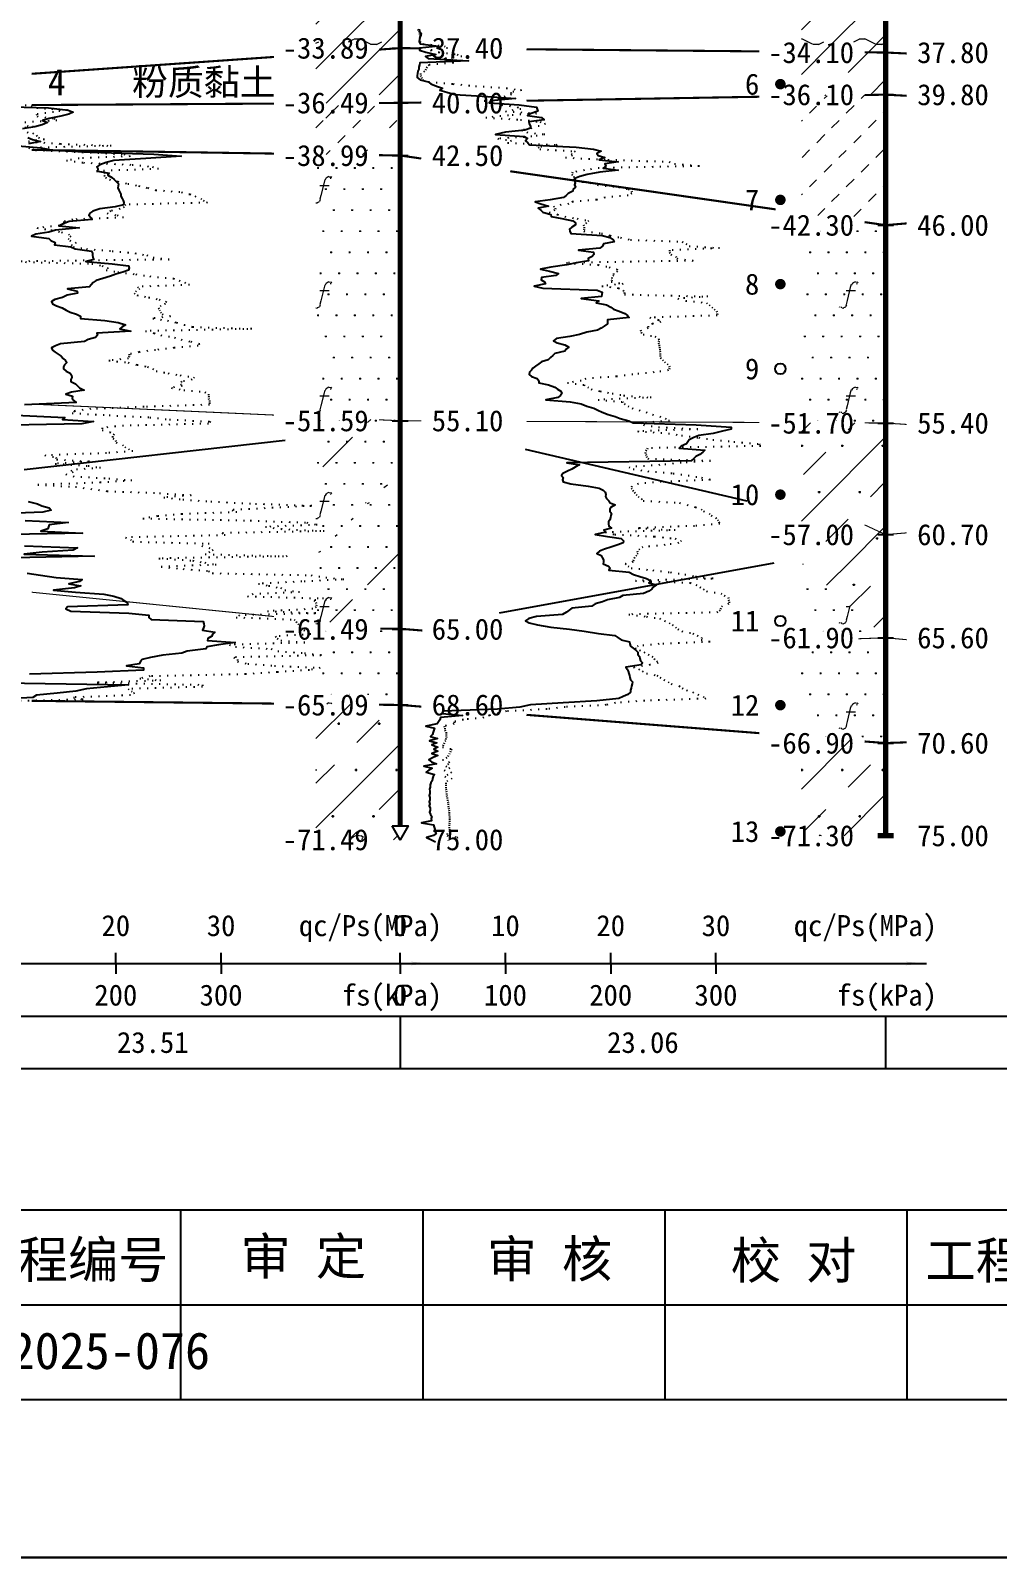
# Model space of a CAD drawing. Extents: x -37 to 3540, y -1485 to 297.
# Drawn here: x 402.7 to 494.6, y -297 to -151.9 of the extents above; entities that cross this region are included whole.
import ezdxf
from ezdxf.enums import TextEntityAlignment as Align

# ---------------------------------------------------------------- set-up
doc = ezdxf.new("R2010")
doc.units = 0
doc.linetypes.add('DOT', pattern=[6.35, 0, -6.35])
doc.layers.get('0').update_dxf_attribs({"linetype": 'CONTINUOUS'})
for name, color, linetype in [('CURVE', 200, 'CONTINUOUS'), ('FRAME', 7, 'CONTINUOUS'), ('HOLE', 41, 'CONTINUOUS'), ('RULER', 7, 'CONTINUOUS'), ('SAMPLE', 1, 'CONTINUOUS'), ('STRATUM', 241, 'CONTINUOUS')]:
    doc.layers.add(name, color=color, linetype=linetype)
doc.layers.add('HATCH', color=7, linetype='CONTINUOUS', lineweight=13)
doc.styles.add('ST', font='')
doc.styles.get('ST').set_extended_font_data('SimSun')
pattern_1 = [(45, (80.522, -297), (-2.12132, 2.12132), [10, 0]), (26.565, (81.596, -297.2536), (5.999823, 5.999812), [0.567, -12.849]), (0, (81.029, -297.2536), (0, 6), [0.567, -5.433]), (26.565, (78.9406, -297), (5.999823, 5.999812), [0.567, -12.849]), (0, (79.448, -296.7464), (0, 6), [0.567, -5.433]), (153.435, (81.029, -297.2536), (-5.999818, -5e-06), [1.134, -12.2826]), (26.565, (84.596, -294.2536), (5.999823, 5.999812), [0.567, -12.849]), (0, (84.029, -294.2536), (0, 6), [0.567, -5.433]), (26.565, (81.9406, -294), (5.999823, 5.999812), [0.567, -12.849]), (0, (82.448, -293.7464), (0, 6), [0.567, -5.433]), (153.435, (84.029, -294.2536), (-5.999818, -5e-06), [1.134, -12.2826])]
pattern_2 = [(45, (80.522, -297), (-4.24264, 4.24264), [10, 0]), (45, (81.583, -300.182), (-2.12132, 6.36396), [3, -3])]
pattern_3 = [(45, (80.522, -297), (-6e-07, 6.99998), [0.9473, -8.9522]), (45, (81.922, -295.6), (-6e-07, 6.99998), [0.9869, -8.9126]), (45, (83.322, -294.2), (-6e-07, 6.99998), [1.06018, -8.83931]), (45, (84.722, -292.8), (-6e-07, 6.99998), [0.94918, -8.95032]), (45, (86.122, -291.4), (-6e-07, 6.99998), [1.0365, -8.86299]), (45, (84.022, -297), (-6e-07, 6.99998), [1.01335, -8.88615]), (45, (85.422, -295.6), (-6e-07, 6.99998), [1.07896, -12.12037]), (45, (86.822, -294.2), (-6e-07, 6.99998), [0.99882, -8.90067]), (45, (81.222, -292.8), (-4e-07, 6.99998), [1.05533, -8.84416]), (45, (82.622, -291.4), (-4e-07, 6.99998), [1.0365, -8.86299])]
pattern_4 = [(82.875, (79.6873, -298.206), (0.0003693, 10.0001764), [0.08929, -80.53371]), (143.13, (79.7883, -298.2818), (-29.999964, 20.000054), [0.12627, -49.87373]), (172.875, (79.9655, -298.304), (-70.0002457, 9.9996603), [0.17857, -80.44443]), (206.565, (80.144, -298.2147), (-9.999705, -9.999687), [0.19954, -22.16046]), (243.435, (80.233, -298.0363), (9e-06, -9.999696), [0.19954, -22.16146]), (255.964, (80.3225, -297.679), (-0.0002, -9.999501), [0.36813, -40.86287]), (255.964, (80.6325, -296.439), (-0.0002, -9.999501), [1.27838, -39.95262]), (255.964, (80.701, -296.165), (-0.0002, -9.999501), [0.28235, -40.94865]), (216.87, (80.8912, -295.9108), (-9.999982, -10.000018), [0.12627, -49.87373]), (243.435, (80.7902, -295.9865), (9e-06, -9.999696), [0.19954, -22.16146]), (206.565, (81.0697, -295.8215), (-9.999705, -9.999687), [0.19954, -22.16046]), (172.875, (81.2469, -295.8437), (-70.0002457, 9.9996603), [0.17857, -80.44443]), (143.13, (81.348, -295.9194), (-29.999964, 20.000054), [0.12627, -49.87373]), (82.875, (81.3368, -296.008), (0.0003693, 10.0001764), [0.08929, -80.53371]), (0, (80.192, -296.66), (0, 10), [0.89286, -9.10714]), (0, (80.5469, -297), (1, 2), [0, -1.75]), (0, (80.5219, -296.975), (1, 2), [0, -1.75]), (0, (80.5219, -297), (1, 2), [0, -1.75]), (0, (80.4969, -297), (1, 2), [0, -1.75]), (0, (80.5219, -297.025), (1, 2), [0, -1.75])]
pattern_5 = [(82.875, (78.6857, -299.6533), (0.000812, 22.000388), [0.1964, -177.1742]), (143.13, (78.908, -299.82), (-65.99992, 44.00012), [0.2778, -109.7222]), (172.875, (79.2978, -299.8687), (-154.00054, 21.999253), [0.39285, -176.97775]), (206.565, (79.69, -299.672), (-21.99935, -21.99931), [0.439, -48.753]), (243.435, (79.887, -299.28), (2e-05, -21.99933), [0.439, -48.7552]), (255.964, (80.083, -298.494), (-0.00044, -21.9989), [0.8099, -89.8983]), (255.964, (80.765, -295.7656), (-0.00044, -21.9989), [2.8124, -87.8958]), (255.964, (80.916, -295.163), (-0.00044, -21.9989), [0.6212, -90.087]), (216.87, (81.3345, -294.6037), (-21.99996, -22.00004), [0.2778, -109.7222]), (243.435, (81.112, -294.77), (2e-05, -21.99933), [0.439, -48.7552]), (206.565, (81.727, -294.407), (-21.99935, -21.9993), [0.439, -48.753]), (172.875, (82.117, -294.456), (-154.00054, 21.999253), [0.39285, -176.97775]), (143.13, (82.339, -294.6228), (-65.99992, 44.00012), [0.2778, -109.7222]), (82.875, (82.3148, -294.8177), (0.000812, 22.000388), [0.1964, -177.1742]), (0, (79.796, -296.252), (0, 22), [1.9643, -20.0357]), (0, (80.577, -297), (2.2, 4.4), [0, -3.85]), (0, (80.522, -296.945), (2.2, 4.4), [0, -3.85]), (0, (80.522, -297), (2.2, 4.4), [0, -3.85]), (0, (80.467, -297), (2.2, 4.4), [0, -3.85]), (0, (80.522, -297.055), (2.2, 4.4), [0, -3.85])]

# ---------------------------------------------------------------- blocks, each defined once
blk = doc.blocks.new('图签_A3长')
for p, q in [((0, 18), (-380, 18)), ((-165, 0), (-165, 18)), ((-142, 0), (-142, 18)), ((-119, 0), (-119, 18)), ((-96, 0), (-96, 18)), ((-320, 9), (0, 9)), ((-380, 0), (0, 0))]:
    blk.add_line(p, q)
at = {"style": 'ST'}
for s, p in [('工程编号', (-175.73, 13.3)), ('审 定', (-153.38, 13.61)), ('审 核', (-129.99, 13.36)), ('校 对', (-106.8, 13.23)), ('工程负责', (-84.71, 13.23))]:
    blk.add_text(s, height=3.5, dxfattribs=at).set_placement(p, align=Align.MIDDLE_CENTER)
for tag, p in [('01＿单位名称', (-349.98, 8.36)), ('02＿工程名称', (-271.3, 5.16)), ('04＿工程编号', (-176.51, 4.65)), ('05＿日期', (-35.59, 4.65)), ('06＿图号', (-11.16, 4.91))]:
    blk.add_attdef(tag, text='', height=3.5, dxfattribs=at).set_placement(p, align=Align.MIDDLE_CENTER)
at = {"style": 'ST', "width": 0.85}
blk.add_attdef('03＿图件名称', text='', height=3, dxfattribs=at).set_placement((-205.49, 5.05), align=Align.MIDDLE_CENTER)
blk = doc.blocks.new('Arrow')
for points in [[(-3.984779, 0.348623), (0, 0), (-3.189535, 0)], [(-3.189535, 0), (0, 0), (-3.984779, -0.348623)]]:
    blk.add_solid(points)
blk = doc.blocks.new('SampleSoilUndisturbed')
at = {"const_width": 0.5}
blk.add_lwpolyline([(-0.25, 0, 1), (0.25, 0, 1)], format="xyb", close=True, dxfattribs=at)
blk = doc.blocks.new('SampleSoilDisturbed')
blk.add_circle((0, 0), 0.5)

msp = doc.modelspace()

# ---------------------------------------------------------------- hatches: boundary and pattern name
at = {"layer": 'HATCH'}
h = msp.add_hatch(dxfattribs=at)
h.set_pattern_fill('YNNT', color=251, style=0)
h.set_pattern_definition(pattern_1)
h.paths.add_polyline_path([(437.84, -141.21), (429.84, -142.11), (429.84, -154.17), (437.84, -153.61)])
h.paths.add_polyline_path([(425.77, -155.1), (435.33, -155.1), (435.33, -152.17), (425.77, -152.17)], flags=9)
h.paths.add_polyline_path([(425.77, -142.7), (435.33, -142.7), (435.33, -139.77), (425.77, -139.77)], flags=9)
h = msp.add_hatch(dxfattribs=at)
h.set_pattern_fill('YNNT', color=251, style=0)
h.set_pattern_definition(pattern_1)
h.paths.add_polyline_path([(483.96, -141.23), (483.21, -141.23), (475.96, -141.23), (475.96, -153.96), (483.96, -154.03)])
h.paths.add_polyline_path([(471.89, -155.52), (481.45, -155.52), (481.45, -152.59), (471.89, -152.59)], flags=9)
h.paths.add_polyline_path([(471.89, -142.72), (481.45, -142.72), (481.45, -139.79), (471.89, -139.79)], flags=9)
h = msp.add_hatch(dxfattribs=at)
h.set_pattern_fill('FZNT', color=32, style=0)
h.set_pattern_definition(pattern_2)
h.paths.add_polyline_path([(437.84, -153.61), (429.84, -154.17), (429.84, -158.86), (437.84, -158.81)])
h.paths.add_polyline_path([(425.77, -160.3), (435.33, -160.3), (435.33, -157.37), (425.77, -157.37)], flags=9)
h.paths.add_polyline_path([(425.77, -155.1), (435.33, -155.1), (435.33, -152.17), (425.77, -152.17)], flags=9)
h = msp.add_hatch(dxfattribs=at)
h.set_pattern_fill('FZNT', color=32, style=0)
h.set_pattern_definition(pattern_2)
h.paths.add_polyline_path([(483.96, -154.03), (475.96, -153.96), (475.96, -158.17), (483.96, -158.03)])
h.paths.add_polyline_path([(471.89, -159.52), (481.45, -159.52), (481.45, -156.59), (471.89, -156.59)], flags=9)
h.paths.add_polyline_path([(471.89, -155.52), (481.45, -155.52), (481.45, -152.59), (471.89, -152.59)], flags=9)
h = msp.add_hatch(dxfattribs=at)
h.set_pattern_fill('NZFT', color=52, style=0)
h.set_pattern_definition(pattern_3)
h.paths.add_polyline_path([(483.96, -158.03), (475.96, -158.17), (475.96, -169.28), (483.96, -170.43)])
h.paths.add_polyline_path([(471.89, -171.92), (481.45, -171.92), (481.45, -168.99), (471.89, -168.99)], flags=9)
h.paths.add_polyline_path([(471.89, -159.52), (481.45, -159.52), (481.45, -156.59), (471.89, -156.59)], flags=9)
h = msp.add_hatch(dxfattribs=at)
h.set_pattern_fill('NZFT', color=52, style=0)
h.set_pattern_definition(pattern_3)
h.paths.add_polyline_path([(437.84, -158.81), (429.84, -158.86), (429.84, -163.69), (437.84, -163.81)])
h.paths.add_polyline_path([(425.77, -165.3), (435.33, -165.3), (435.33, -162.37), (425.77, -162.37)], flags=9)
h.paths.add_polyline_path([(425.77, -160.3), (435.33, -160.3), (435.33, -157.37), (425.77, -157.37)], flags=9)
h = msp.add_hatch(dxfattribs=at)
h.set_pattern_fill('FS', color=142, style=0)
h.set_pattern_definition(pattern_4)
h.paths.add_polyline_path([(437.84, -163.81), (429.84, -163.69), (429.84, -188.65), (437.84, -189.01)])
h.paths.add_polyline_path([(408.97, -191.8), (435.64, -191.8), (435.64, -186.85), (408.97, -186.85)], flags=9)
h.paths.add_polyline_path([(425.77, -190.5), (435.33, -190.5), (435.33, -187.57), (425.77, -187.57)], flags=24)
h.paths.add_polyline_path([(425.77, -165.3), (435.33, -165.3), (435.33, -162.37), (425.77, -162.37)], flags=9)
h = msp.add_hatch(dxfattribs=at)
h.set_pattern_fill('FS', color=142, style=0)
h.set_pattern_definition(pattern_4)
h.paths.add_polyline_path([(483.96, -170.43), (475.96, -169.28), (475.96, -189.19), (483.96, -189.23)])
h.paths.add_polyline_path([(471.89, -190.72), (481.45, -190.72), (481.45, -187.79), (471.89, -187.79)], flags=9)
h.paths.add_polyline_path([(471.89, -171.92), (481.45, -171.92), (481.45, -168.99), (471.89, -168.99)], flags=9)
h = msp.add_hatch(dxfattribs=at)
h.set_pattern_fill('FS', color=142, style=0)
h.set_pattern_definition(pattern_4)
h.paths.add_polyline_path([(437.84, -189.01), (429.84, -188.65), (429.84, -208.01), (437.84, -208.81)])
h.paths.add_polyline_path([(408.97, -191.8), (435.64, -191.8), (435.64, -186.85), (408.97, -186.85)], flags=9)
h.paths.add_polyline_path([(425.77, -210.3), (435.33, -210.3), (435.33, -207.37), (425.77, -207.37)], flags=9)
h.paths.add_polyline_path([(425.77, -190.5), (435.33, -190.5), (435.33, -187.57), (425.77, -187.57)], flags=24)
h = msp.add_hatch(dxfattribs=at)
h.set_pattern_fill('SZFT', color=142, scale=2.2, style=0)
h.set_pattern_definition([(45, (80.522, -297), (-2e-06, 15.39996), [4.3383, -17.4406]), (45, (86.71, -290.777), (-2e-06, 15.39996), [4.3861, -17.3928]), (45, (91.67, -285.819), (-2e-06, 15.39996), [3.98994, -17.78894]), (26.565, (80.522, -289.3), (15.4, 15.4), [0.2123, -34.22315]), (36.8699, (82.062, -287.76), (15.4, 15.4), [0.43504, -76.56496]), (315, (88.222, -281.653), (15.39996, 3e-06), [0.0727, -21.7062]), (26.565, (88.222, -297), (15.4, 15.4), [0.31845, -34.117]), (26.565, (89.762, -295.46), (15.4, 15.4), [0.2316, -34.20383]), (90, (90.532, -294.69), (-15.4, -1e-06), [0.0633, -15.3367]), (26.565, (91.302, -293.92), (15.4, 15.4), [0.2002, -68.6707]), (36.8699, (92.842, -292.38), (15.4, 15.4), [0.2435, -76.7565]), (45, (94.382, -290.84), (-5e-07, 15.39996), [0.24005, -21.53884]), (315, (95.733, -289.195), (15.39996, 3e-06), [0.0727, -21.7062]), (36.8699, (83.602, -286.22), (15.4, 15.4), [0.22493, -76.77507]), (53.1301, (85.142, -284.68), (30.8, 46.2), [0.29564, -76.70436]), (53.1301, (86.682, -283.14), (30.8, 46.2), [0.27774, -76.72226])])
h.paths.add_polyline_path([(437.84, -189.01), (429.84, -188.65), (429.84, -208.01), (437.84, -208.81)])
h.paths.add_polyline_path([(408.97, -191.8), (435.64, -191.8), (435.64, -186.85), (408.97, -186.85)], flags=9)
h.paths.add_polyline_path([(425.77, -210.3), (435.33, -210.3), (435.33, -207.37), (425.77, -207.37)], flags=9)
h.paths.add_polyline_path([(425.77, -190.5), (435.33, -190.5), (435.33, -187.57), (425.77, -187.57)], flags=24)
h = msp.add_hatch(dxfattribs=at)
h.set_pattern_fill('FZNT', color=32, style=0)
h.set_pattern_definition(pattern_2)
h.paths.add_polyline_path([(483.96, -189.23), (475.96, -189.19), (475.96, -196.12), (483.96, -199.83)])
h.paths.add_polyline_path([(471.89, -190.72), (481.45, -190.72), (481.45, -187.79), (471.89, -187.79)], flags=9)
h = msp.add_hatch(dxfattribs=at)
h.set_pattern_fill('FS', color=32, scale=2.2, style=0)
h.set_pattern_definition(pattern_5)
h.paths.add_polyline_path([(483.96, -189.23), (475.96, -189.19), (475.96, -196.12), (483.96, -199.83)])
h.paths.add_polyline_path([(471.89, -190.72), (481.45, -190.72), (481.45, -187.79), (471.89, -187.79)], flags=9)
h = msp.add_hatch(dxfattribs=at)
h.set_pattern_fill('FZNT', color=32, style=0)
h.set_pattern_definition(pattern_2)
h.paths.add_polyline_path([(483.96, -199.83), (475.96, -196.12), (475.96, -202.52), (483.96, -209.63)])
h.paths.add_polyline_path([(471.89, -201.32), (481.45, -201.32), (481.45, -198.39), (471.89, -198.39)], flags=9)
h = msp.add_hatch(dxfattribs=at)
h.set_pattern_fill('FS', color=32, scale=2.2, style=0)
h.set_pattern_definition(pattern_5)
h.paths.add_polyline_path([(483.96, -199.83), (475.96, -196.12), (475.96, -202.52), (483.96, -209.63)])
h.paths.add_polyline_path([(471.89, -201.32), (481.45, -201.32), (481.45, -198.39), (471.89, -198.39)], flags=9)
h = msp.add_hatch(dxfattribs=at)
h.set_pattern_fill('FS', color=142, style=0)
h.set_pattern_definition(pattern_4)
h.paths.add_polyline_path([(483.96, -209.63), (475.96, -202.52), (475.96, -219), (483.96, -219.63)])
h.paths.add_polyline_path([(471.89, -221.12), (481.45, -221.12), (481.45, -218.19), (471.89, -218.19)], flags=9)
h.paths.add_polyline_path([(471.89, -211.12), (481.45, -211.12), (481.45, -208.19), (471.89, -208.19)], flags=9)
h = msp.add_hatch(dxfattribs=at)
h.set_pattern_fill('FS', color=142, style=0)
h.set_pattern_definition(pattern_4)
h.paths.add_polyline_path([(437.84, -208.81), (429.84, -208.01), (429.84, -215.92), (437.84, -216.01)])
h.paths.add_polyline_path([(425.77, -217.5), (435.33, -217.5), (435.33, -214.57), (425.77, -214.57)], flags=9)
h.paths.add_polyline_path([(425.77, -210.3), (435.33, -210.3), (435.33, -207.37), (425.77, -207.37)], flags=9)
h = msp.add_hatch(dxfattribs=at)
h.set_pattern_fill('FZNT', color=32, style=0)
h.set_pattern_definition(pattern_2)
h.paths.add_polyline_path([(437.84, -216.01), (429.84, -215.92), (429.84, -228.81), (437.84, -228.81), (437.09, -227.51), (437.84, -227.51)])
h.paths.add_polyline_path([(425.77, -230.3), (435.33, -230.3), (435.33, -227.37), (425.77, -227.37)], flags=9)
h.paths.add_polyline_path([(425.77, -217.5), (435.33, -217.5), (435.33, -214.57), (425.77, -214.57)], flags=9)
h = msp.add_hatch(dxfattribs=at)
h.set_pattern_fill('FS', color=32, scale=2.2, style=0)
h.set_pattern_definition(pattern_5)
h.paths.add_polyline_path([(437.84, -216.01), (429.84, -215.92), (429.84, -228.81), (437.84, -228.81), (437.09, -227.51), (437.84, -227.51)])
h.paths.add_polyline_path([(425.77, -230.3), (435.33, -230.3), (435.33, -227.37), (425.77, -227.37)], flags=9)
h.paths.add_polyline_path([(425.77, -217.5), (435.33, -217.5), (435.33, -214.57), (425.77, -214.57)], flags=9)
h = msp.add_hatch(dxfattribs=at)
h.set_pattern_fill('FZNT', color=32, style=0)
h.set_pattern_definition(pattern_2)
h.paths.add_polyline_path([(483.96, -219.63), (475.96, -219), (475.96, -228.43), (483.96, -228.43)])
h.paths.add_polyline_path([(471.89, -229.92), (481.45, -229.92), (481.45, -226.99), (471.89, -226.99)], flags=9)
h.paths.add_polyline_path([(471.89, -221.12), (481.45, -221.12), (481.45, -218.19), (471.89, -218.19)], flags=9)
h = msp.add_hatch(dxfattribs=at)
h.set_pattern_fill('FS', color=32, scale=2.2, style=0)
h.set_pattern_definition(pattern_5)
h.paths.add_polyline_path([(483.96, -219.63), (475.96, -219), (475.96, -228.43), (483.96, -228.43)])
h.paths.add_polyline_path([(471.89, -229.92), (481.45, -229.92), (481.45, -226.99), (471.89, -226.99)], flags=9)
h.paths.add_polyline_path([(471.89, -221.12), (481.45, -221.12), (481.45, -218.19), (471.89, -218.19)], flags=9)

# ---------------------------------------------------------------- linework, layer by layer
at = {"layer": 'CURVE', "color": 30, "linetype": 'Continuous'}
for points in [[(439.64, -151.81), (439.66, -152.01), (439.83, -152.21), (439.79, -152.41), (439.72, -152.61), (439.68, -152.81), (439.63, -153.01), (439.74, -153.21), (441.47, -153.41), (439.68, -153.61), (439.68, -153.81), (440.29, -154.01), (441.23, -154.21), (440.23, -154.41), (440.51, -154.61), (444.34, -154.81), (439.7, -155.01), (439.67, -155.21), (439.61, -155.41), (439.62, -155.61), (439.5, -155.81), (439.47, -156.01), (439.44, -156.21), (439.46, -156.41), (439.74, -156.61), (440.49, -156.81), (440.75, -157.01), (441.3, -157.21), (441.87, -157.41), (441.59, -157.61), (442.28, -157.81), (443.02, -158.01), (446.15, -158.21), (448.81, -158.41), (446.44, -158.61), (446.29, -158.81), (449.14, -159.01), (450.79, -159.21), (450.86, -159.41), (450.93, -159.61), (450.29, -159.81), (449.92, -160.01), (451.26, -160.21), (451.52, -160.41), (450.06, -160.61), (450.09, -160.81), (450.23, -161.01), (450.22, -161.21), (449.69, -161.41), (447.86, -161.61), (446.89, -161.81), (449.63, -162.01), (449.95, -162.21), (449.76, -162.41), (449.97, -162.61), (450.14, -162.81), (454.57, -163.01), (456.19, -163.21), (456.93, -163.41), (456.53, -163.61), (456.65, -163.81), (457.29, -164.01), (456.75, -164.21), (458.54, -164.41), (457.28, -164.61), (457.38, -164.81), (457.11, -165.01), (458.56, -165.21), (456.8, -165.41), (455.59, -165.61), (454.91, -165.81), (454.43, -166.01), (454.4, -166.21), (454.45, -166.41), (454.41, -166.61), (454.49, -166.81), (454.26, -167.01), (454.24, -167.21), (453.81, -167.41), (453.6, -167.61), (453.36, -167.81), (452.09, -168.01), (450.66, -168.21), (451.2, -168.41), (451.92, -168.61), (450.96, -168.81), (451.2, -169.01), (451.4, -169.21), (452.16, -169.41), (452.19, -169.61), (453.19, -169.81), (454.25, -170.01), (454.49, -170.21), (454.51, -170.41), (454.16, -170.61), (453.93, -170.81), (453.96, -171.01), (454.06, -171.21), (457.04, -171.41), (457.77, -171.61), (458.07, -171.81), (458.17, -172.01), (457.17, -172.21), (457.07, -172.41), (456.8, -172.61), (454.77, -172.81), (456.2, -173.01), (456.23, -173.21), (456.09, -173.41), (455.69, -173.61), (455.74, -173.81), (454.59, -174.01), (453.66, -174.21), (452.14, -174.41), (451.18, -174.61), (452.03, -174.81), (452.88, -175.01), (452.62, -175.21), (451.25, -175.41), (451.22, -175.61), (451.55, -175.81), (451.63, -176.01), (450.56, -176.21), (451.4, -176.41), (456.55, -176.61), (457.02, -176.81), (456.99, -177.01), (456.96, -177.21), (455.04, -177.41), (456.7, -177.61), (456.47, -177.81), (457.45, -178.01), (457.85, -178.21), (458.12, -178.41), (458.66, -178.61), (459.19, -178.81), (459.44, -179.01), (459.58, -179.21), (457.54, -179.41), (457.53, -179.61), (457.52, -179.81), (457.21, -180.01), (456.94, -180.21), (456.6, -180.41), (455.58, -180.61), (454.86, -180.81), (453.95, -181.01), (452.68, -181.21), (452.41, -181.41), (452.75, -181.61), (453.49, -181.81), (453.86, -182.01), (453.61, -182.21), (453.48, -182.41), (452.54, -182.61), (452.33, -182.81), (452.12, -183.01), (451.9, -183.21), (451.27, -183.41), (451, -183.61), (450.71, -183.81), (450.43, -184.01), (450.33, -184.21), (450.14, -184.41), (450.1, -184.61), (450.33, -184.81), (450.84, -185.01), (451.01, -185.21), (451.02, -185.41), (451.92, -185.61), (452.54, -185.81), (452.78, -186.01), (453.11, -186.21), (453.19, -186.41), (453.06, -186.61), (452.82, -186.81), (451.67, -187.01), (453.98, -187.21), (455.03, -187.41), (455.58, -187.61), (456.25, -187.81), (456.62, -188.01), (457.02, -188.21), (457.6, -188.41), (458.25, -188.61), (458.75, -188.81), (459.55, -189.01), (459.96, -189.21), (465.97, -189.41), (469.3, -189.61), (469.29, -189.81), (468.47, -190.01), (467.59, -190.21), (466.22, -190.41), (465.74, -190.61), (465.28, -190.81), (465.17, -191.01), (465.04, -191.21), (464.52, -191.41), (464.35, -191.61), (466.77, -191.81), (466.58, -192.01), (466.31, -192.21), (465.93, -192.41), (465.74, -192.61), (465.49, -192.81), (453.67, -193.01), (454.87, -193.21), (454.46, -193.41), (454.15, -193.61), (453.73, -193.81), (453.28, -194.01), (453.17, -194.21), (453.32, -194.41), (453.26, -194.61), (453.31, -194.81), (454.05, -195.01), (455.71, -195.21), (456.75, -195.41), (457.12, -195.61), (457.31, -195.81), (457.38, -196.01), (457.34, -196.21), (457.45, -196.41), (457.66, -196.61), (457.78, -196.81), (458.27, -197.01), (457.88, -197.21), (457.77, -197.41), (457.76, -197.61), (457.91, -197.81), (457.85, -198.01), (457.82, -198.21), (457.77, -198.41), (457.63, -198.61), (457.63, -198.81), (457.65, -199.01), (457.92, -199.21), (457.19, -199.41), (457.39, -199.61), (456.37, -199.81), (457.54, -200.01), (458.82, -200.21), (459.06, -200.41), (459.03, -200.61), (458.53, -200.81), (457.84, -201.01), (457.25, -201.21), (456.79, -201.41), (456.52, -201.61), (456.93, -201.81), (457.02, -202.01), (457.17, -202.21), (457.15, -202.41), (457.11, -202.61), (457.63, -202.81), (457.8, -203.01), (457.66, -203.21), (459.6, -203.41), (460.01, -203.61), (460.62, -203.81), (461.25, -204.01), (461.65, -204.21), (461.46, -204.41), (462.2, -204.61), (461.86, -204.81), (461.76, -205.01), (461.46, -205.21), (460.97, -205.41), (458.99, -205.61), (458.68, -205.81), (457.54, -206.01), (457.06, -206.21), (456.36, -206.41), (456.06, -206.61), (454.16, -206.81), (453.89, -207.01), (453.63, -207.21), (453.26, -207.41), (450.78, -207.61), (450.07, -207.81), (449.74, -208.01), (450.08, -208.21), (450.9, -208.41), (452.14, -208.61), (453.92, -208.81), (455.32, -209.01), (456.69, -209.21), (458.23, -209.41), (458.53, -209.61), (458.83, -209.81), (459.62, -210.01), (459.67, -210.21), (459.72, -210.41), (459.99, -210.61), (460.24, -210.81), (460.41, -211.01), (460.42, -211.21), (460.59, -211.41), (460.61, -211.61), (460.67, -211.81), (460.87, -212.01), (460.73, -212.21), (459.28, -212.41), (459.39, -212.61), (459.51, -212.81), (459.57, -213.01), (459.64, -213.21), (459.65, -213.41), (459.73, -213.61), (459.91, -213.81), (459.88, -214.01), (459.81, -214.21), (459.78, -214.41), (459.73, -214.61), (459.71, -214.81), (459.47, -215.01), (459.02, -215.21), (458.61, -215.41), (456.51, -215.61), (453.33, -215.81), (450.22, -216.01), (449.21, -216.21), (447.1, -216.41), (441.9, -216.61), (441.85, -216.81), (443.77, -217.01), (441.67, -217.21), (441.62, -217.41), (441.48, -217.61), (441.34, -217.81), (440.28, -218.01), (441.11, -218.21), (441.03, -218.41), (440.98, -218.61), (440.9, -218.81), (440.72, -219.01), (441.39, -219.21), (440.61, -219.41), (441.33, -219.61), (440.84, -219.81), (441.42, -220.01), (441.03, -220.21), (441.4, -220.41), (440.86, -220.61), (441.41, -220.81), (440.97, -221.01), (440.56, -221.21), (440.8, -221.41), (441.3, -221.61), (440.07, -221.81), (440.87, -222.01), (440.57, -222.21), (440.32, -222.41), (441.11, -222.61), (440.98, -222.81), (440.92, -223.01), (440.87, -223.21), (440.76, -223.41), (440.68, -223.61), (440.68, -223.81), (440.63, -224.01), (440.67, -224.21), (440.65, -224.41), (440.59, -224.61), (440.64, -224.81), (440.66, -225.01), (440.6, -225.21), (440.65, -225.41), (440.6, -225.61), (440.69, -225.81), (440.69, -226.01), (440.63, -226.21), (440.71, -226.41), (440.83, -226.61), (440.79, -226.81), (440.82, -227.01), (439.87, -227.21), (441, -227.41), (441.06, -227.61), (441.13, -227.81), (441.12, -228.01), (441.25, -228.21), (441.01, -228.41), (440.35, -228.61), (440.81, -228.81), (441.2, -229.01)], [(397.46, -159.09), (404.42, -159.29), (406.28, -159.49), (406.78, -159.69), (406.37, -159.89), (405.59, -160.09), (404.48, -160.29), (403.87, -160.49), (404.32, -160.69), (403.82, -160.89), (403.14, -161.09), (401.94, -161.29)], [(402.47, -162.09), (402.91, -162.29), (403.68, -162.49), (402.52, -162.69)], [(401.55, -162.89), (403.71, -163.09), (404.88, -163.29), (408.37, -163.49), (414.42, -163.69), (417.04, -163.89), (413.68, -164.09), (410.62, -164.29), (409.91, -164.49), (409.3, -164.69), (409.03, -164.89), (409.12, -165.09), (409.09, -165.29), (410.18, -165.49), (410.05, -165.69), (410.45, -165.89), (410.67, -166.09), (410.85, -166.29), (411.06, -166.49), (411.05, -166.69), (411.02, -166.89), (411.1, -167.09), (411.2, -167.29), (411.31, -167.49), (411.3, -167.69), (411.41, -167.89), (411.52, -168.09), (411.59, -168.29), (411.56, -168.49), (410.75, -168.69), (409.31, -168.89), (408.63, -169.09), (408.35, -169.29), (408.27, -169.49), (408.44, -169.69), (408.58, -169.89), (406.38, -170.09), (405.82, -170.29), (405.43, -170.49), (407.34, -170.69), (405.08, -170.89), (404.46, -171.09), (403.23, -171.29), (402.81, -171.49), (404.47, -171.69), (404.66, -171.89), (405.06, -172.09), (405, -172.29), (406.55, -172.49), (406.95, -172.69), (408.5, -172.89), (408.59, -173.09), (408.59, -173.29), (408.64, -173.49), (408.72, -173.69), (407.98, -173.89), (410.47, -174.09), (412.01, -174.29), (412.1, -174.49), (412.01, -174.69), (411.48, -174.89), (410.82, -175.09), (410.31, -175.29), (409.59, -175.49), (408.95, -175.69), (408.66, -175.89), (408.49, -176.09), (408.32, -176.29), (406.24, -176.49), (407.14, -176.69), (407.19, -176.89), (406.21, -177.09), (405.76, -177.29), (405.02, -177.49), (404.72, -177.69), (404.81, -177.89), (405.18, -178.09), (405.71, -178.29), (406.09, -178.49), (406.48, -178.69), (407.1, -178.89), (407.48, -179.09), (407.45, -179.29), (409.78, -179.49), (411.04, -179.69), (411.74, -179.89), (411.41, -180.09), (411.2, -180.29), (412.26, -180.49), (409.01, -180.69), (409.09, -180.89), (408.89, -181.09), (408.2, -181.29), (407.86, -181.49), (405.57, -181.69), (405.08, -181.89), (404.7, -182.09), (404.79, -182.29), (405.05, -182.49), (405.33, -182.69), (405.64, -182.89), (405.83, -183.09), (406.05, -183.29), (406.18, -183.49), (405.93, -183.69), (405.86, -183.89), (405.84, -184.09), (406.11, -184.29), (406.49, -184.49), (406.61, -184.69), (406.63, -184.89), (406.56, -185.09), (406.56, -185.29), (406.99, -185.49), (407.17, -185.69), (407.37, -185.89), (407.82, -186.09), (406.62, -186.29), (406.08, -186.49), (406.71, -186.69), (406.67, -186.89), (406.83, -187.09), (407.05, -187.29), (402.14, -187.49)], [(401.32, -188.49), (405.98, -188.69), (405.76, -188.89), (408.7, -189.09), (407.6, -189.29), (397.53, -189.49)], [(402.5, -196.69), (403.37, -196.89), (403.78, -197.09), (404.49, -197.29), (404.68, -197.49), (403.9, -197.69), (398.93, -197.89)], [(402.21, -198.49), (406.3, -198.69), (404.5, -198.89), (404.41, -199.09), (404.37, -199.29), (403.7, -199.49), (407.65, -199.69), (397.56, -199.89)], [(402.13, -200.89), (407.18, -201.09), (406.78, -201.29), (403.81, -201.49), (402.12, -201.69), (408.77, -201.89), (398.02, -202.09)], [(402.41, -203.49), (403.66, -203.69), (405.14, -203.89), (407.61, -204.09), (407.37, -204.29), (406.37, -204.49), (407.51, -204.69), (406.88, -204.89), (404.89, -205.09), (406.99, -205.29), (409.67, -205.49), (410.63, -205.69), (411.33, -205.89), (411.57, -206.09), (411.89, -206.29), (411.95, -206.49), (406.24, -206.69), (406.08, -206.89), (406.54, -207.09), (412.07, -207.29), (413.95, -207.49), (413.97, -207.69), (414.19, -207.89), (419.12, -208.09), (419.18, -208.29), (419.23, -208.49), (419.15, -208.69), (419.05, -208.89), (420.22, -209.09), (420.01, -209.29), (419.93, -209.49), (419.56, -209.69), (419.54, -209.89), (422.16, -210.09), (420.57, -210.29), (419.46, -210.49), (419.36, -210.69), (417.61, -210.89), (417.08, -211.09), (415.3, -211.29), (414.12, -211.49), (413.32, -211.69), (413.16, -211.89), (413.05, -212.09), (411.84, -212.29), (413.44, -212.49), (413.45, -212.69), (409.06, -212.89), (402.62, -213.09)], [(398.16, -213.89), (412.03, -214.09), (410.04, -214.29), (408.02, -214.49), (407.02, -214.69), (405.25, -214.89), (403.28, -215.09), (402.93, -215.29), (399.43, -215.49)]]:
    msp.add_lwpolyline(points, dxfattribs=at)
at = {"layer": 'CURVE', "color": 100, "linetype": 'DOT', "ltscale": 0.1}
for points in [[(439.53, -151.81), (439.6, -152.01), (439.67, -152.21), (439.7, -152.41), (439.7, -152.61), (439.65, -152.81), (439.72, -153.01), (439.98, -153.21), (442.04, -153.41), (442.34, -153.61), (440.72, -153.81), (441.5, -154.01), (443.26, -154.21), (443.71, -154.41), (441.98, -154.61), (443.64, -154.81), (442.88, -155.01), (440.58, -155.21), (440.39, -155.41), (440.29, -155.61), (440.15, -155.81), (439.78, -156.01), (439.76, -156.21), (439.85, -156.41), (439.95, -156.61), (440.53, -156.81), (442.88, -157.01), (444.98, -157.21), (447.93, -157.41), (449.35, -157.61), (448.36, -157.81), (448.42, -158.01), (447.8, -158.21), (447.2, -158.41), (445.83, -158.61), (447.24, -158.81), (447.49, -159.01), (449, -159.21), (449.29, -159.41), (447.83, -159.61), (450.78, -159.81), (448.13, -160.01), (445.97, -160.21), (449.28, -160.41), (451.15, -160.61), (451.65, -160.81), (451.04, -161.01), (450.36, -161.21), (449.42, -161.41), (449.86, -161.61), (451.57, -161.81), (450.35, -162.01), (447.11, -162.21), (448.4, -162.41), (448.05, -162.61), (452.75, -162.81), (450.95, -163.01), (451.11, -163.21), (454.47, -163.41), (454.09, -163.61), (454.22, -163.81), (453.54, -164.01), (457.58, -164.21), (463.41, -164.41), (463.91, -164.61), (466.27, -164.81), (456.74, -165.01), (455.36, -165.21), (454.21, -165.41), (454.13, -165.61), (454.33, -165.81), (454.35, -166.01), (454.39, -166.21), (455.9, -166.41), (456.59, -166.61), (458.6, -166.81), (459.5, -167.01), (459.83, -167.21), (459.85, -167.41), (459.51, -167.61), (457.3, -167.81), (456.51, -168.01), (454.22, -168.21), (453.86, -168.41), (452.4, -168.61), (452.58, -168.81), (452.52, -169.01), (452, -169.21), (452.79, -169.41), (453.47, -169.61), (454.65, -169.81), (455.73, -170.01), (455.54, -170.21), (455.25, -170.41), (455.31, -170.61), (455.31, -170.81), (455.28, -171.01), (456.95, -171.21), (457.79, -171.41), (458.77, -171.61), (459.72, -171.81), (464.63, -172.01), (464.98, -172.21), (465.3, -172.41), (468.17, -172.61), (463.43, -172.81), (463.43, -173.01), (463.55, -173.21), (464.03, -173.41), (464.13, -173.61), (465.68, -173.81), (453.65, -174.01), (456.65, -174.21), (457.68, -174.41), (458.41, -174.61), (458.48, -174.81), (458.1, -175.01), (458.1, -175.21), (457.95, -175.41), (457.94, -175.61), (457.87, -175.81), (459.03, -176.01), (457.01, -176.21), (458.59, -176.41), (459.03, -176.61), (459.13, -176.81), (459.16, -177.01), (467.07, -177.21), (464.22, -177.41), (464.98, -177.61), (466.93, -177.81), (467.18, -178.01), (467.44, -178.21), (467.66, -178.41), (467.88, -178.61), (467.98, -178.81), (467.96, -179.01), (461.56, -179.21), (462.37, -179.41), (462.61, -179.61), (461.79, -179.81), (461.39, -180.01), (461.39, -180.21), (460.68, -180.41), (460.73, -180.61), (460.91, -180.81), (462.03, -181.01), (462.39, -181.21), (462.42, -181.41), (462.37, -181.61), (462.45, -181.81), (462.47, -182.01), (462.5, -182.21), (462.5, -182.41), (462.55, -182.61), (462.53, -182.81), (462.58, -183.01), (462.76, -183.21), (462.94, -183.41), (463.21, -183.61), (463.41, -183.81), (463.43, -184.01), (463.34, -184.21), (461.98, -184.41), (459.94, -184.61), (458.41, -184.81), (455.47, -185.01), (455.03, -185.21), (453.74, -185.41), (455.31, -185.61), (455.66, -185.81), (455.98, -186.01), (456.82, -186.21), (457.99, -186.41), (459.07, -186.61), (461.68, -186.81), (456.64, -187.01), (458.98, -187.21), (459.13, -187.41), (459.49, -187.61), (459.87, -187.81), (460.55, -188.01), (461.21, -188.21), (461.82, -188.41), (462.52, -188.61), (463.02, -188.81), (463.44, -189.01), (460.82, -189.21), (460.95, -189.41), (462.39, -189.61), (466.12, -189.81), (460.4, -190.01), (463.33, -190.21), (464.57, -190.41), (466.22, -190.61), (467.53, -190.81), (469.55, -191.01), (471.93, -191.21), (472.09, -191.41), (461.33, -191.61), (461.24, -191.81), (461.13, -192.01), (461.18, -192.21), (461.23, -192.41), (461.36, -192.61), (467.32, -192.81), (464.54, -193.01), (462.52, -193.21), (459.58, -193.41), (459.97, -193.61), (461.37, -193.81), (463.77, -194.01), (465.2, -194.21), (466.46, -194.41), (467.33, -194.61), (462.65, -194.81), (460.49, -195.01), (459.84, -195.21), (459.8, -195.41), (459.94, -195.61), (460.11, -195.81), (460.25, -196.01), (460.44, -196.21), (460.75, -196.41), (460.93, -196.61), (464.39, -196.81), (465.09, -197.01), (465.9, -197.21), (466.43, -197.41), (466.67, -197.61), (467.2, -197.81), (467.4, -198.01), (467.83, -198.21), (467.99, -198.41), (468.11, -198.61), (468.22, -198.81), (465.8, -199.01), (460.44, -199.21), (463.97, -199.41), (457.34, -199.61), (458.22, -199.81), (462.01, -200.01), (463.97, -200.21), (464.55, -200.41), (464.31, -200.61), (463.01, -200.81), (460.9, -201.01), (460.59, -201.21), (460.37, -201.41), (460.41, -201.61), (460.3, -201.81), (460.14, -202.01), (460, -202.21), (459.96, -202.41), (459.23, -202.61), (459.49, -202.81), (459.78, -203.01), (461.84, -203.21), (463.53, -203.41), (464.89, -203.61), (465.9, -203.81), (467.57, -204.01), (460.19, -204.21), (465.4, -204.41), (465.93, -204.61), (466.31, -204.81), (466.62, -205.01), (466.95, -205.21), (468.32, -205.41), (468.63, -205.61), (469.01, -205.81), (469.04, -206.01), (469.11, -206.21), (469.06, -206.41), (468.43, -206.61), (468.3, -206.81), (468.23, -207.01), (468.03, -207.21), (459.56, -207.41), (461.23, -207.61), (462.47, -207.81), (462.96, -208.01), (463.38, -208.21), (463.69, -208.41), (463.99, -208.61), (464.22, -208.81), (464.61, -209.01), (465.65, -209.21), (466.05, -209.41), (466.5, -209.61), (466.42, -209.81), (467.3, -210.01), (462.46, -210.21), (460.46, -210.41), (460.16, -210.61), (460.58, -210.81), (461, -211.01), (461.4, -211.21), (461.76, -211.41), (461.96, -211.61), (462.18, -211.81), (462.34, -212.01), (461.58, -212.21), (460.01, -212.41), (460.48, -212.61), (460.83, -212.81), (461.25, -213.01), (462.22, -213.21), (462.52, -213.41), (462.89, -213.61), (463.29, -213.81), (463.59, -214.01), (464.37, -214.21), (464.64, -214.41), (465.04, -214.61), (465.62, -214.81), (466.12, -215.01), (466.62, -215.21), (466.87, -215.41), (461.07, -215.61), (458.3, -215.81), (457.41, -216.01), (453.52, -216.21), (451.79, -216.41), (447.95, -216.61), (447.14, -216.81), (446.31, -217.01), (445.78, -217.21), (443.84, -217.41), (442.97, -217.61), (442.96, -217.81), (442.02, -218.01), (442.07, -218.21), (442.07, -218.41), (442.2, -218.61), (442.2, -218.81), (442.24, -219.01), (442.17, -219.21), (442.14, -219.41), (442.03, -219.61), (441.93, -219.81), (441.85, -220.01), (442.74, -220.21), (442.62, -220.41), (442.53, -220.61), (442.41, -220.81), (442.28, -221.01), (441.85, -221.21), (442.52, -221.41), (442.42, -221.61), (442.17, -221.81), (442.56, -222.01), (442.02, -222.21), (442.7, -222.41), (442.35, -222.61), (442.07, -222.81), (442.76, -223.01), (442.32, -223.21), (442.18, -223.41), (442.16, -223.61), (442.18, -223.81), (442.19, -224.01), (442.22, -224.21), (442.23, -224.41), (442.25, -224.61), (442.3, -224.81), (442.32, -225.01), (442.37, -225.21), (442.4, -225.41), (442.4, -225.61), (442.43, -225.81), (442.47, -226.01), (442.49, -226.21), (442.49, -226.41), (442.51, -226.61), (442.51, -226.81), (442.52, -227.01), (442.52, -227.21), (442.49, -227.41), (442.49, -227.61), (442.52, -227.81), (442.52, -228.01), (442.31, -228.21), (442.3, -228.41), (443.31, -228.61), (442.39, -228.81), (442.49, -229.01)], [(400.73, -158.89), (402.77, -159.09), (403.31, -159.29), (406.23, -159.49), (404.9, -159.69), (403.29, -159.89), (403.34, -160.09), (404.96, -160.29), (405.21, -160.49), (401.8, -160.69)], [(401.67, -160.89), (403.01, -161.09), (401.4, -161.29)], [(401.66, -161.49), (402.92, -161.69), (403.29, -161.89), (403.49, -162.09), (404.03, -162.29), (402.51, -162.49), (405.57, -162.69), (410.37, -162.89), (402.57, -163.09), (403.2, -163.29), (407.65, -163.49), (411.62, -163.69), (412.17, -163.89), (407.33, -164.09), (406.13, -164.29), (407.74, -164.49), (412.36, -164.69), (414.31, -164.89), (414.89, -165.09), (408.99, -165.29), (410.01, -165.49), (409.72, -165.69), (409.85, -165.89), (410.21, -166.09), (411.02, -166.29), (411.96, -166.49), (412.99, -166.69), (413.85, -166.89), (414.61, -167.09), (417.05, -167.29), (417.84, -167.49), (418.32, -167.69), (418.89, -167.89), (419.13, -168.09), (419.53, -168.29), (411.73, -168.49), (411.61, -168.69), (411.23, -168.89), (410.34, -169.09), (410.01, -169.29), (410.94, -169.49), (411.55, -169.69), (406.75, -169.89), (405.87, -170.09), (405.89, -170.29), (405.44, -170.49), (403.33, -170.69), (404.66, -170.89), (405.66, -171.09), (406.33, -171.29), (406.54, -171.49), (406.28, -171.69), (406.44, -171.89), (407.05, -172.09), (406.59, -172.29), (406.78, -172.49), (408.02, -172.69), (410.48, -172.89), (412.64, -173.09), (413.77, -173.29), (414.37, -173.49), (415.89, -173.69), (400.78, -173.89), (408.55, -174.09), (409.53, -174.29), (410.08, -174.49), (409.9, -174.69), (411.01, -174.89), (412.73, -175.09), (414.04, -175.29), (416.29, -175.49), (416.84, -175.69), (417.34, -175.89), (417.83, -176.09), (412.87, -176.29), (413.08, -176.49), (412.76, -176.69), (412.55, -176.89), (412.83, -177.09), (413.94, -177.29), (414.93, -177.49), (415.63, -177.69), (415.53, -177.89), (415.09, -178.09), (414.89, -178.29), (414.97, -178.49), (415.08, -178.69), (415.23, -178.89), (416.03, -179.09), (414.34, -179.29), (415.72, -179.49), (416.57, -179.69), (417.31, -179.89), (418.12, -180.09), (423.73, -180.29), (413.65, -180.49), (414.47, -180.69), (415.09, -180.89), (416.41, -181.09), (417.04, -181.29), (417.96, -181.49), (418.77, -181.69), (418.65, -181.89), (416.38, -182.09), (414.6, -182.29), (413.03, -182.49), (412.1, -182.69), (412.08, -182.89), (412.02, -183.09), (410.17, -183.29), (412, -183.49), (412.84, -183.69), (413.83, -183.89), (414.32, -184.09), (414.64, -184.29), (415.79, -184.49), (416.94, -184.69), (418.26, -184.89), (418.07, -185.09), (417.09, -185.29), (416.98, -185.49), (417.11, -185.69), (416.11, -185.89), (417.28, -186.09), (419.29, -186.29), (419.63, -186.49), (419.65, -186.69), (419.62, -186.89), (419.71, -187.09), (419.72, -187.29), (419.72, -187.49), (413.5, -187.69), (408.44, -187.89), (406.88, -188.09), (406.67, -188.29), (410.19, -188.49), (414.04, -188.69), (415.92, -188.89), (419.82, -189.09), (419.63, -189.29), (411.54, -189.49), (409.53, -189.69), (409.52, -189.89), (410.26, -190.09), (410.65, -190.29), (410.5, -190.49), (410.54, -190.69), (410.78, -190.89), (410.84, -191.09), (411.46, -191.29), (411.67, -191.49), (412.01, -191.69), (412.45, -191.89), (409.95, -192.09), (404.07, -192.29), (405.13, -192.49), (405.2, -192.69), (408.32, -192.89), (405.07, -193.09), (408.19, -193.29), (409.38, -193.49), (406.55, -193.69), (406.76, -193.89), (406.07, -194.09), (406.76, -194.29), (410.15, -194.49), (412.35, -194.69), (409.38, -194.89), (403.4, -195.09), (407, -195.29), (408.45, -195.49), (410, -195.69), (414.97, -195.89), (417.97, -196.09), (415.38, -196.29), (417.18, -196.49), (419.85, -196.69), (424.1, -196.89), (429.45, -197.09), (425.74, -197.29), (421.89, -197.49), (422.33, -197.69), (417.1, -197.89), (414.77, -198.09), (413.4, -198.29), (423.6, -198.49), (428.98, -198.69), (429.95, -198.89), (425.03, -199.09), (426.53, -199.29), (430.62, -199.49), (420.9, -199.69), (421.22, -199.89), (411.73, -200.09), (412.22, -200.29), (412.42, -200.49), (419.69, -200.69), (419, -200.89), (419.65, -201.09), (420.06, -201.29), (419.76, -201.49), (419.32, -201.69), (427.09, -201.89), (414.92, -202.09), (418.12, -202.29), (419.29, -202.49), (420.36, -202.69), (415.12, -202.89), (417.23, -203.09), (419.63, -203.29), (419.99, -203.49), (429.37, -203.69), (430.78, -203.89), (432.48, -204.09), (428.51, -204.29), (424.37, -204.49), (425.34, -204.69), (426.46, -204.89), (426.89, -205.09), (428.28, -205.29), (423.87, -205.49), (423.34, -205.69), (430.55, -205.89), (429.65, -206.09), (429.83, -206.29), (429.89, -206.49), (429.85, -206.69), (429.55, -206.89), (425.24, -207.09), (429.82, -207.29), (422.57, -207.49), (422.25, -207.69), (427.75, -207.89), (427.94, -208.09), (428.13, -208.29), (428.27, -208.49), (428.53, -208.69), (428.68, -208.89), (429.11, -209.09), (429.36, -209.29), (425.98, -209.49), (426.15, -209.69), (426.5, -209.89), (428.79, -210.09), (421.61, -210.29), (422.18, -210.49), (425.59, -210.69), (426.22, -210.89), (428.74, -211.09), (430.37, -211.29), (422.03, -211.49), (422.37, -211.69), (422.38, -211.89), (423.36, -212.09), (425.9, -212.29), (430.24, -212.49), (429.21, -212.69), (426.17, -212.89), (423.14, -213.09), (414.1, -213.29), (413.1, -213.49), (415.1, -213.69), (409.06, -213.89), (419.05, -214.09), (419.05, -214.29), (411.98, -214.49), (412.3, -214.69), (412.59, -214.89), (412.21, -215.09), (406.79, -215.29), (407.72, -215.49), (399.21, -215.69)]]:
    msp.add_lwpolyline(points, dxfattribs=at)
at = {"layer": 'FRAME', "linetype": 'Continuous'}
msp.add_line((-17.39, -282), (480.52, -282), dxfattribs=at)
at = {"layer": 'FRAME', "color": 245, "linetype": 'Continuous'}
for p, q in [((-37.39, -297), (602.01, -297)), ((678.45, -297), (-37.39, -297))]:
    msp.add_line(p, q, dxfattribs=at)
at = {"layer": 'HOLE', "linetype": 'Continuous', "const_width": 0.5}
for points in [[(483.96, -78.43), (483.96, -228.43)], [(437.84, -78.81), (437.84, -227.51)], [(483.21, -228.43), (484.71, -228.43)]]:
    msp.add_lwpolyline(points, dxfattribs=at)
at = {"layer": 'HOLE', "linetype": 'Continuous'}
for points in [[(437.09, -153.61), (438.59, -153.61)], [(483.21, -154.03), (484.71, -154.03)], [(483.21, -158.03), (484.71, -158.03)], [(437.09, -158.81), (438.59, -158.81)], [(437.09, -163.81), (438.59, -163.81)], [(483.21, -170.43), (484.71, -170.43)], [(437.09, -189.01), (438.59, -189.01)], [(483.21, -189.23), (484.71, -189.23)], [(483.21, -199.83), (484.71, -199.83)], [(437.09, -208.81), (438.59, -208.81)], [(483.21, -209.63), (484.71, -209.63)], [(437.09, -216.01), (438.59, -216.01)], [(483.21, -219.63), (484.71, -219.63)]]:
    msp.add_lwpolyline(points, dxfattribs=at)
msp.add_lwpolyline([(437.09, -227.51), (438.59, -227.51), (437.84, -228.81)], close=True, dxfattribs=at)
at = {"layer": 'RULER', "linetype": 'Continuous'}
for points in [[(390.82, -240.57), (440.82, -240.57)], [(410.82, -240.57), (410.82, -239.57)], [(410.82, -240.57), (410.82, -241.57)], [(420.82, -240.57), (420.82, -239.57)], [(420.82, -240.57), (420.82, -241.57)], [(437.84, -240.57), (437.84, -239.57)], [(437.84, -240.57), (487.84, -240.57)], [(437.84, -240.57), (437.84, -241.57)], [(447.84, -240.57), (447.84, -239.57)], [(447.84, -240.57), (447.84, -241.57)], [(457.84, -240.57), (457.84, -239.57)], [(457.84, -240.57), (457.84, -241.57)], [(467.84, -240.57), (467.84, -239.57)], [(467.84, -240.57), (467.84, -241.57)], [(390.82, -245.57), (437.84, -245.57), (437.84, -250.57), (390.82, -250.57)], [(437.84, -245.57), (483.96, -245.57), (483.96, -250.57), (437.84, -250.57)], [(483.96, -245.57), (532.82, -245.57), (532.82, -250.57), (483.96, -250.57)]]:
    msp.add_lwpolyline(points, dxfattribs=at)
at = {"layer": 'STRATUM', "linetype": 'Continuous'}
for points, const_width in [([(435.84, -153.75), (437.84, -153.61), (439.84, -153.63)], 0.2), ([(449.84, -153.72), (460.9, -153.82), (471.96, -153.92)], 0.2), ([(402.82, -156.05), (414.33, -155.25), (425.84, -154.45)], 0.2), ([(481.96, -154.01), (483.96, -154.03), (485.96, -154.12)], 0.2), ([(481.96, -158.07), (483.96, -158.03), (485.96, -158.14)], 0.2), ([(402.82, -159.02), (414.33, -158.95), (425.84, -158.88)], 0.2), ([(435.84, -158.82), (437.84, -158.81), (439.84, -158.78)], 0.2), ([(449.84, -158.61), (460.9, -158.42), (471.96, -158.23)], 0.2), ([(402.82, -163.28), (414.33, -163.45), (425.84, -163.63)], 0.2), ([(435.84, -163.78), (437.84, -163.81), (439.84, -164.1)], 0.2), ([(448.29, -165.31), (460.9, -167.12), (473.51, -168.93)], 0.2), ([(481.96, -170.14), (483.96, -170.43), (485.96, -170.26)], 0.2), ([(402.82, -187.43), (414.33, -187.95), (425.84, -188.47)], 0.1), ([(435.84, -188.92), (437.84, -189.01), (439.84, -189.02)], 0.1), ([(449.84, -189.07), (460.9, -189.12), (471.96, -189.17)], 0.1), ([(481.96, -189.22), (483.96, -189.23), (485.96, -189.36)], 0.1), ([(481.96, -198.9), (483.96, -199.83), (485.96, -199.66)], 0.1), ([(402.82, -205.3), (414.33, -206.45), (425.84, -207.61)], 0.1), ([(435.94, -208.76), (437.94, -208.78), (439.94, -208.94)], 0.2), ([(481.38, -209.72), (483.96, -209.63), (485.96, -209.81)], 0.1), ([(402.82, -215.62), (414.33, -215.75), (425.84, -215.88)], 0.2), ([(435.84, -215.99), (437.84, -216.01), (439.84, -216.17)], 0.2), ([(449.84, -216.95), (460.9, -217.82), (471.96, -218.69)], 0.2), ([(481.96, -219.48), (483.96, -219.63), (485.96, -219.56)], 0.2)]:
    msp.add_lwpolyline(points, dxfattribs=dict(at, const_width=const_width))
at = {"layer": 'STRATUM'}
for points in [[(402.12, -193.65), (426.9, -190.86)], [(470.82, -196.65), (449.74, -191.73)], [(447.26, -207.25), (473.36, -202.51)]]:
    msp.add_lwpolyline(points, dxfattribs=at)

# ---------------------------------------------------------------- block references
at = {"layer": 'FRAME'}
ref = msp.add_blockref('图签_A3长', (582.01, -282), dxfattribs=at)
ref.add_attrib('04＿工程编号', 'NLKC2025-076', dxfattribs={"layer": '0', "height": 3.5, "style": 'ST'}).set_placement((405.49, -277.35), align=Align.MIDDLE_CENTER)
at = {"layer": 'RULER', "xscale": 0.5, "yscale": 0.5, "zscale": 0.5}
for p in [(440.82, -240.57), (487.84, -240.57)]:
    msp.add_blockref('Arrow', p, dxfattribs=at)
at = {"layer": 'SAMPLE'}
for name, p in [('SampleSoilUndisturbed', (473.96, -157.03)), ('SampleSoilUndisturbed', (473.96, -168.03)), ('SampleSoilUndisturbed', (473.96, -176.03)), ('SampleSoilDisturbed', (473.96, -184.08)), ('SampleSoilUndisturbed', (473.96, -196.03)), ('SampleSoilDisturbed', (473.96, -208.03)), ('SampleSoilUndisturbed', (473.96, -216.03)), ('SampleSoilUndisturbed', (473.96, -228.03))]:
    msp.add_blockref(name, p, dxfattribs=at)

# ---------------------------------------------------------------- texts
at = {"layer": 'HOLE', "style": 'ST'}
for s, p in [('-33.89', (434.84, -153.61)), ('-34.10', (480.96, -154.03)), ('-36.49', (434.84, -158.81)), ('-36.10', (480.96, -158.03)), ('-38.99', (434.84, -163.81)), ('-42.30', (480.96, -170.43)), ('-51.59', (434.84, -189.01)), ('-51.70', (480.96, -189.23)), ('-57.00', (480.96, -199.83)), ('-61.49', (434.84, -208.81)), ('-61.90', (480.96, -209.63)), ('-65.09', (434.84, -216.01)), ('-66.90', (480.96, -219.63)), ('-71.30', (480.96, -228.43)), ('-71.49', (434.84, -228.81))]:
    msp.add_text(s, height=2, dxfattribs=at).set_placement(p, align=Align.MIDDLE_RIGHT)
for s, p in [('37.40', (440.84, -153.61)), ('37.80', (486.96, -154.03)), ('40.00', (440.84, -158.81)), ('39.80', (486.96, -158.03)), ('42.50', (440.84, -163.81)), ('46.00', (486.96, -170.43)), ('55.10', (440.84, -189.01)), ('55.40', (486.96, -189.23)), ('60.70', (486.96, -199.83)), ('65.00', (440.84, -208.81)), ('65.60', (486.96, -209.63)), ('68.60', (440.84, -216.01)), ('70.60', (486.96, -219.63)), ('75.00', (486.96, -228.43)), ('75.00', (440.84, -228.81))]:
    msp.add_text(s, height=2, dxfattribs=at).set_placement(p, align=Align.MIDDLE_LEFT)
at = {"layer": 'RULER', "style": 'ST'}
for s, p in [('20', (410.82, -238.57)), ('30', (420.82, -238.57)), ('0', (437.84, -238.57)), ('10', (447.84, -238.57)), ('20', (457.84, -238.57)), ('30', (467.84, -238.57))]:
    msp.add_text(s, height=2, dxfattribs=at).set_placement(p, align=Align.BOTTOM_CENTER)
for p in [(441.82, -238.57), (488.84, -238.57)]:
    msp.add_text('qc/Ps(MPa)', height=2, dxfattribs=at).set_placement(p, align=Align.BOTTOM_RIGHT)
for s, p in [('200', (410.82, -242.57)), ('300', (420.82, -242.57)), ('0', (437.84, -242.57)), ('100', (447.84, -242.57)), ('200', (457.84, -242.57)), ('300', (467.84, -242.57))]:
    msp.add_text(s, height=2, dxfattribs=at).set_placement(p, align=Align.TOP_CENTER)
for p in [(441.82, -242.57), (488.84, -242.57)]:
    msp.add_text('fs(kPa)', height=2, dxfattribs=at).set_placement(p, align=Align.TOP_RIGHT)
for s, p in [('23.51', (414.33, -248.07)), ('23.06', (460.9, -248.07))]:
    msp.add_text(s, height=2, dxfattribs=at).set_placement(p, align=Align.MIDDLE_CENTER)
at = {"layer": 'SAMPLE', "style": 'ST'}
for s, p in [('6', (471.96, -157.03)), ('7', (471.96, -168.03)), ('8', (471.96, -176.03)), ('9', (471.96, -184.08)), ('10', (471.96, -196.03)), ('11', (471.96, -208.03)), ('12', (471.96, -216.03)), ('13', (471.96, -228.03))]:
    msp.add_text(s, height=2, dxfattribs=at).set_placement(p, align=Align.MIDDLE_RIGHT)
at = {"layer": 'STRATUM', "style": 'ST'}
for s, p in [('4', (404.36, -156.84)), ('粉质黏土', (412.36, -156.84))]:
    msp.add_text(s, height=2.5, dxfattribs=at).set_placement(p, align=Align.MIDDLE_LEFT)

doc.saveas('drawing.dxf')
